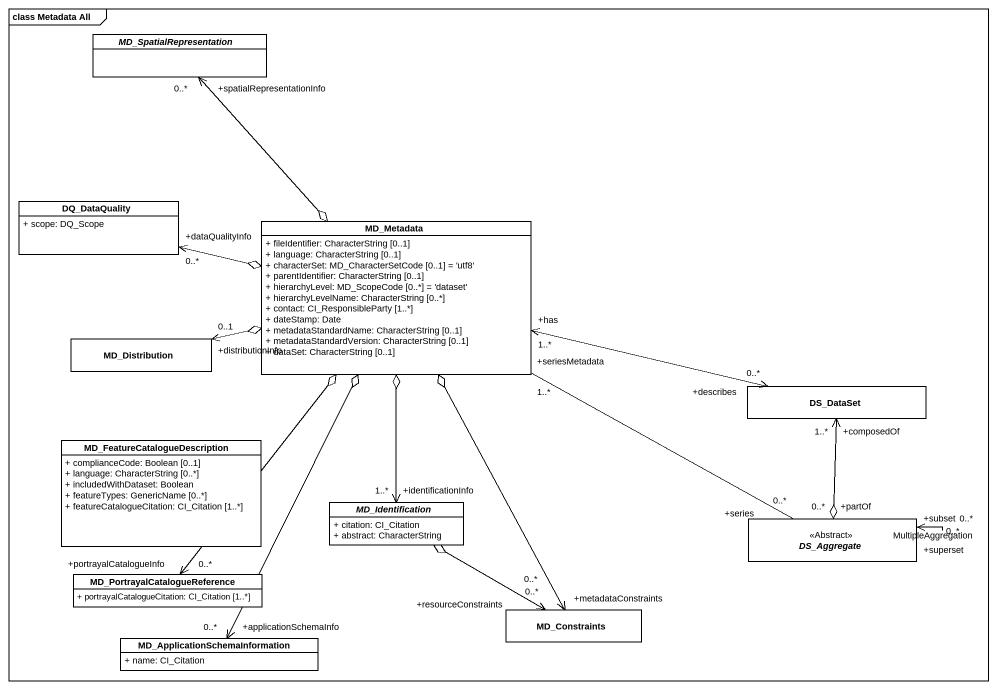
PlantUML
@startuml
mainframe class Metadata All
hide circle
hide empty members
skinparam classAttributeIconSize 0
abstract class MD_SpatialRepresentation
class DQ_DataQuality {
  + scope: DQ_Scope
}
class MD_Metadata {
  + fileIdentifier: CharacterString [0..1]
  + language: CharacterString [0..1]
  + characterSet: MD_CharacterSetCode [0..1] = 'utf8'
  + parentIdentifier: CharacterString [0..1]
  + hierarchyLevel: MD_ScopeCode [0..*] = 'dataset'
  + hierarchyLevelName: CharacterString [0..*]
  + contact: CI_ResponsibleParty [1..*]
  + dateStamp: Date
  + metadataStandardName: CharacterString [0..1]
  + metadataStandardVersion: CharacterString [0..1]
  + dataSet: CharacterString [0..1]
}
class MD_Distribution
class DS_DataSet
class "MD_FeatureCatalogueDescription" as MD_FeatureCatalogueDescripti {
  + complianceCode: Boolean [0..1]
  + language: CharacterString [0..*]
  + includedWithDataset: Boolean
  + featureTypes: GenericName [0..*]
  + featureCatalogueCitation: CI_Citation [1..*]
}
abstract class MD_Identification {
  + citation: CI_Citation
  + abstract: CharacterString
}
abstract class DS_Aggregate <<Abstract>>
class "MD_PortrayalCatalogueReference" as MD_PortrayalCatalogueReferen {
  + portrayalCatalogueCitation: CI_Citation [1..*]
}
class MD_Constraints
class "MD_ApplicationSchemaInformation" as MD_ApplicationSchemaInformat {
  + name: CI_Citation
}
MD_SpatialRepresentation "+spatialRepresentationInfo\n0..*" <--o MD_Metadata
DQ_DataQuality "+dataQualityInfo\n0..*" <-right-o MD_Metadata
MD_Metadata o-left-> "+distributionInfo\n0..1" MD_Distribution
MD_Metadata "+has\n1..*" <-right-> "+describes\n0..*" DS_DataSet
MD_Metadata "+seriesMetadata\n1..*" -right- "+series\n0..*" DS_Aggregate
MD_Metadata o--> "+portrayalCatalogueInfo\n0..*" MD_PortrayalCatalogueReferen
DS_DataSet "+composedOf\n1..*" <--o "+partOf\n0..*" DS_Aggregate
MD_Identification "+identificationInfo\n1..*" <-up-o MD_Metadata
DS_Aggregate "+superset\n0..*" --> "+subset\n0..*" DS_Aggregate : MultipleAggregation
MD_Constraints "+metadataConstraints\n0..*" <-up-o MD_Metadata
MD_Constraints "+resourceConstraints\n0..*" <-left-o MD_Identification
MD_ApplicationSchemaInformat "+applicationSchemaInfo\n0..*" <-up-o MD_Metadata
@enduml
